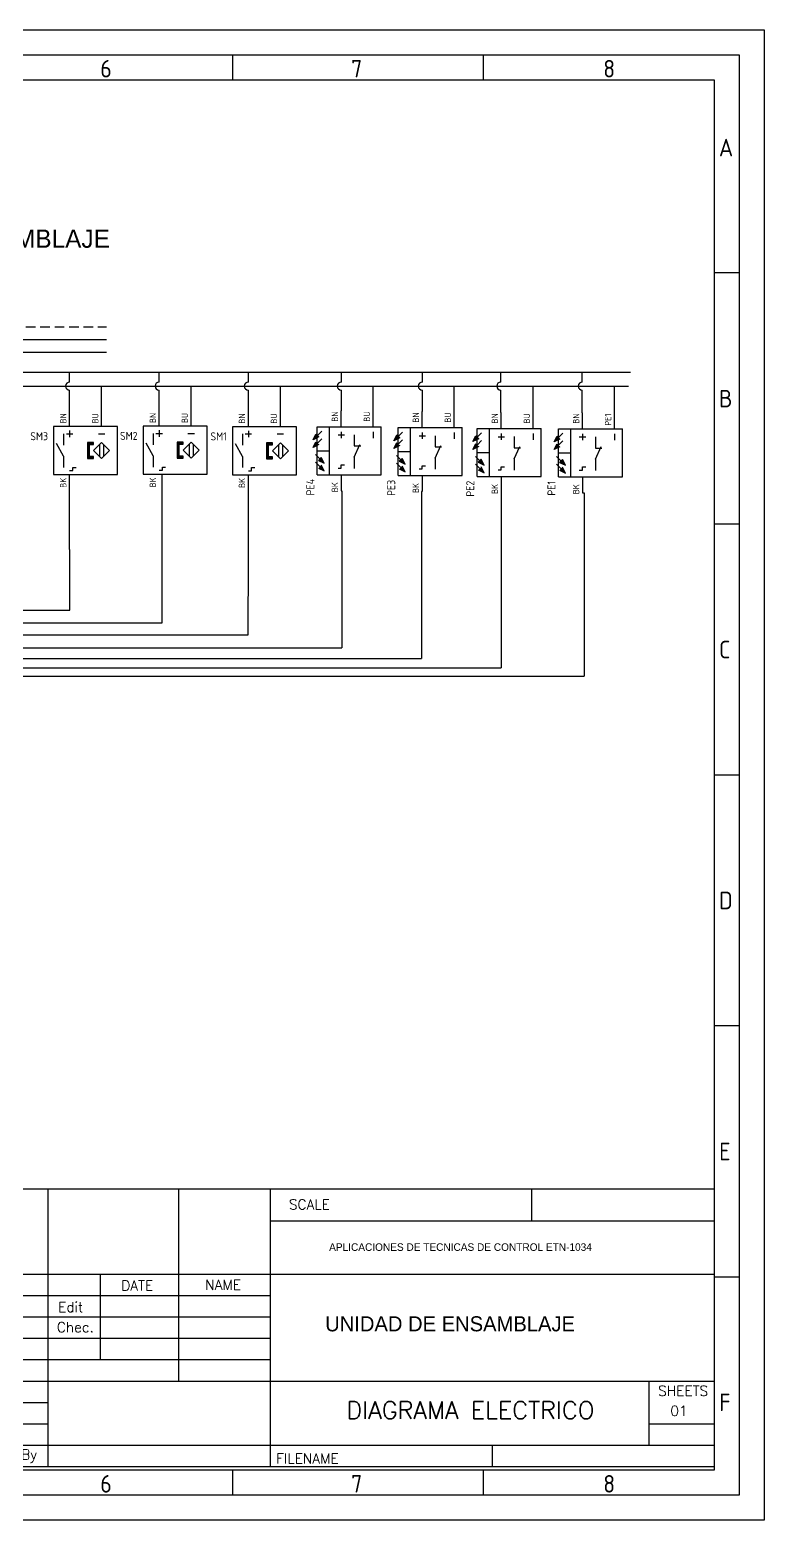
# Model space of a CAD drawing. Header units: millimetres. Extents: x 367 to 1026, y -455 to 11.
# Drawn here: x 796 to 1025.5, y -455.1 to 10.6 of the extents above; entities that cross this region are included whole.
import ezdxf
from ezdxf.enums import TextEntityAlignment as Align

# ---------------------------------------------------------------- set-up
doc = ezdxf.new("R2010")
doc.units = ezdxf.units.MM
doc.header["$LTSCALE"] = 6
doc.linetypes.add('DASHED', pattern=[0.75, 0.5, -0.25])
for name, color, linetype in [('025', 1, 'Continuous'), ('035', 5, 'Continuous'), ('07', 7, 'Continuous'), ('RED_2.5mm^2', 1, 'Continuous'), ('SYMS', 7, 'Continuous'), ('TAGS', 51, 'Continuous'), ('TAN_6.0mm^2', 31, 'Continuous'), ('TERMS', 4, 'Continuous')]:
    doc.layers.add(name, color=color, linetype=linetype)
doc.styles.add('ISO Proportional', font='isocp.shx')
doc.styles.add('WD', font='romans.shx')
doc.styles.add('WD_IEC', font='isocp2.shx', dxfattribs={"width": 0.9, "height": 4})

# ---------------------------------------------------------------- blocks, each defined once
blk = doc.blocks.new('DIN_border_a3')
at = {"layer": '035'}
for p, q in [((314, 292), (314, 287)), ((364, 292), (364, 287)), ((414.97, 248.54), (409.98, 248.54)), ((414.98, 198.5), (410, 198.5)), ((414.98, 148.5), (410, 148.5)), ((414.98, 98.5), (410, 98.5)), ((415, 48.46), (410.02, 48.46)), ((314, 10), (314, 5)), ((364, 10), (364, 5))]:
    blk.add_line(p, q, dxfattribs=at)
for points in [[(0, 297), (420, 297), (420, 0), (0, 0)], [(18, 287), (410, 287), (410, 10), (18, 10)]]:
    blk.add_lwpolyline(points, close=True, dxfattribs=at)
at = {"layer": '07'}
blk.add_lwpolyline([(13, 292), (415, 292), (415, 5), (13, 5)], close=True, dxfattribs=at)
at = {"layer": '035', "style": 'ISO Proportional'}
for s, p in [('6', (287.69, 287.5)), ('7', (337.67, 287.5)), ('8', (387.92, 287.5)), ('A', (410.98, 271.79)), ('B', (411, 221.75)), ('C', (411, 171.75)), ('D', (411, 121.75)), ('E', (411.02, 71.72)), ('F', (411.02, 21.72)), ('6', (287.69, 5.5)), ('7', (337.67, 5.5)), ('8', (387.92, 5.5))]:
    blk.add_text(s, height=3.5, dxfattribs=at).set_placement(p)
blk = doc.blocks.new('VPX11M3')
for p, q in [((-1.875, 5.25), (-1.875, 1.75)), ((-1, 5.25), (1, 5.25)), ((0, 6.25), (0, 4.25)), ((9, 5.25), (11, 5.25)), ((-1.875, -1.75), (-4.0625, 2.1875)), ((9.375, 1.875), (9.375, -1.875)), ((10.625, 1.875), (10.625, -1.875)), ((-1.875, -1.75), (-1.875, -5.25)), ((0, -6.25), (1, -6.25)), ((1, -6.25), (1, -5.25)), ((1, -5.25), (2, -5.25))]:
    blk.add_line(p, q)
for points in [[(-5, -7.5), (15, -7.5), (15, 7.5), (-5, 7.5)], [(6.25, 1.875), (7.5, 1.875), (7.5, 2.5), (5.625, 2.5), (5.625, -2.5), (7.5, -2.5), (7.5, -1.875), (6.25, -1.875)], [(10, 2.5), (12.5, 0), (10, -2.5), (7.5, 0)]]:
    blk.add_lwpolyline(points, close=True)
for points in [[(5.625, 2.5), (5.625, 1.875), (7.5, 2.5), (7.5, 1.875)], [(5.625, 1.875), (5.625, -1.875), (6.25, 1.875), (6.25, -1.875)], [(5.625, -1.875), (5.625, -2.5), (7.5, -1.875), (7.5, -2.5)]]:
    blk.add_solid(points)
at = {"style": 'WD_IEC'}
for tag, p in [('TERM02', (-1, 8.5)), ('TERM03', (9, 8.5))]:
    blk.add_attdef(tag, p, '', height=2, rotation=90, dxfattribs=at)
for tag, p in [('INST', (-6.75, 10.25)), ('TAG1', (-6.75, 3.25)), ('LOC', (-6.75, 6.75)), ('DESC1', (-6.75, -5.2)), ('DESC2', (-6.75, -8.7)), ('DESC3', (-6.75, -12.2))]:
    blk.add_attdef(tag, text='', height=2.5, dxfattribs=at).set_placement(p, align=Align.RIGHT)
at = {"style": 'WD_IEC', "flags": 1}
for tag, p, height in [('X2TERM02', (0, 7.5), 0.32), ('X2TERM03', (10, 7.5), 0.32), ('MFG', (17.75, 6.5), 1.5), ('CAT', (17.75, 4), 1.5), ('ASSYCODE', (16, -4), 1), ('FAMILY', (16, -5.5), 1), ('X8TERM01', (0, -7.5), 0.32), ('CATDESC', (16, -7), 1)]:
    blk.add_attdef(tag, p, '', height=height, dxfattribs=at)
at = {"lineweight": 15, "style": 'WD_IEC'}
for tag, p in [('XREF', (-6.75, -1.35)), ('WDTAGALT', (-6.75, -15.125))]:
    blk.add_attdef(tag, text='', height=2.5, dxfattribs=at).set_placement(p, align=Align.RIGHT)
at = {"style": 'WD_IEC'}
blk.add_attdef('TERM01', text='', height=2, rotation=90, dxfattribs=at).set_placement((-1, -8.5), align=Align.RIGHT)
blk = doc.blocks.new('HPE12B16')
for p, q in [((-7.5, 7.5), (-7.5, -12.5)), ((-7.5, 7.5), (7.5, 7.5)), ((-5.42, 7.16), (-6.33, 5.35)), ((-6.33, 5.35), (-4.51, 6.25)), ((-4.97, 6.71), (-3.6, 8.07)), ((-3.02, 7.16), (-3.92, 5.35)), ((-3.92, 5.35), (-2.11, 6.25)), ((-2.11, 6.25), (-3.02, 7.16)), ((-2.56, 6.71), (-1.2, 8.07)), ((0, 7.5), (0, 3.75)), ((0.98, 8.84), (2.8, 7.93)), ((1.89, 7.03), (0.98, 8.84)), ((2.34, 7.48), (3.71, 6.12)), ((3.39, 8.84), (5.2, 7.93)), ((4.29, 7.03), (3.39, 8.84)), ((5.2, 7.93), (4.29, 7.03)), ((4.75, 7.48), (6.11, 6.12)), ((7.5, 7.5), (7.5, -12.5)), ((-7.5, 0), (-12.5, 0)), ((7.5, 3.75), (-7.5, 3.75)), ((-5.43, 1), (-5.43, 0)), ((-5.43, 0), (-4.43, 0)), ((-4.43, 0), (-4.43, -1)), ((5.94, 0), (3.94, 0)), ((4.94, 1), (4.94, -1)), ((-2.02, -4.05), (-5.52, -4.05)), ((-2.02, -4.05), (1.92, -5.8)), ((4.98, -4.05), (1.48, -4.05)), ((1.48, -4.05), (1.48, -6.06)), ((7.5, 0), (12.5, 0)), ((-7.5, -12.5), (7.5, -12.5)), ((5.94, -10), (3.94, -10)), ((7.5, -10), (12.5, -10))]:
    blk.add_line(p, q)
for points in [[(-4.51, 6.25), (-5.42, 7.16), (-6.33, 5.35)], [(-2.11, 6.25), (-3.02, 7.16), (-3.92, 5.35)], [(2.8, 7.93), (1.89, 7.03), (0.98, 8.84)], [(5.2, 7.93), (4.29, 7.03), (3.39, 8.84)]]:
    blk.add_solid(points)
at = {"style": 'WD_IEC'}
for tag, height, p in [('INST', 2.5, (-8.81, 17.18)), ('LOC', 2.5, (-8.81, 13.18)), ('TAG1', 2.5, (-8.81, 8.43)), ('TERM02', 2, (12.23, 1)), ('XREF', 2.5, (-8.81, -4.18)), ('DESC1', 2.5, (-8.81, -8.03)), ('TERM03', 2, (12.23, -9)), ('DESC3', 2.5, (-8.81, -16.03)), ('DESC2', 2.5, (-8.81, -12.03))]:
    blk.add_attdef(tag, text='', height=height, dxfattribs=at).set_placement(p, align=Align.RIGHT)
at = {"style": 'WD_IEC', "flags": 1}
for tag, p, height in [('X2LINK', (-0.02, 7.52), 0.32), ('MFG', (8.38, 6.36), 1.5), ('CAT', (8.38, 3.86), 1.5), ('X4TERM01', (-12.5, 0), 0.32), ('X1TERM02', (12.5, 0), 0.32), ('X8LINK', (-0.02, -12.48), 0.32), ('ASSYCODE', (8.37, -11.98), 1), ('FAMILY', (8.37, -13.48), 1), ('X1TERM03', (12.5, -10), 0.32), ('CATDESC', (8.37, -14.98), 1)]:
    blk.add_attdef(tag, p, '', height=height, dxfattribs=at)
at = {"style": 'WD_IEC'}
blk.add_attdef('TERM01', (-12.96, 1), '', height=2, dxfattribs=at)
blk = doc.blocks.new('IEC_tblock_a3')
at = {"layer": '035'}
for p, q in [((-106.6, 55.25), (-106.6, 17)), ((-36.4, 55.25), (-36.4, 48.88)), ((-88.4, 48.88), (0, 48.88)), ((-179.4, 38.25), (-179.4, 0)), ((-153.4, 38.25), (-153.4, 0)), ((-140.4, 38.25), (-140.4, 0)), ((-122.2, 38.25), (-122.2, 21.25)), ((-187.2, 34), (-88.4, 34)), ((-187.2, 29.75), (-88.4, 29.75)), ((-187.2, 25.5), (-88.4, 25.5)), ((-187.2, 21.25), (-88.4, 21.25)), ((-187.2, 17), (-132.6, 17)), ((-187.2, 12.75), (-132.6, 12.75)), ((-187.2, 8.5), (-132.6, 8.5)), ((-13, 8.5), (0, 8.5)), ((-187.2, 4.25), (0, 4.25)), ((-44.2, 4.25), (-44.2, 0))]:
    blk.add_line(p, q, dxfattribs=at)
at = {"layer": '07'}
for p, q in [((-187.2, 55.25), (-187.2, 0)), ((-187.2, 55.25), (0, 55.25)), ((-132.6, 55.25), (-132.6, 0)), ((-88.4, 55.25), (-88.4, 0)), ((0, 55.25), (0, 0)), ((-187.2, 38.25), (0, 38.25)), ((-132.6, 17), (0, 17)), ((-13, 17), (-13, 4.25)), ((-187.2, 0), (0, 0))]:
    blk.add_line(p, q, dxfattribs=at)
at = {"style": 'WD'}
for tag, p in [('SCALE', (-69.88, 51.07)), ('SH', (-8.74, 10.06)), ('FILENAME', (-68.15, 0.8))]:
    blk.add_attdef(tag, p, '', height=2, dxfattribs=at)
for tag, height, p in [('EDDATE', 2, (-114.97, 30.8)), ('EDBY', 2, (-98.02, 30.86)), ('PROJDESC', 5, (-45.9, 29.2)), ('CKDATE', 2, (-114.85, 26.58)), ('CKBY', 2, (-97.88, 26.3)), ('DWGDESC', 5, (-44.85, 19.72)), ('DWGNO', 3.5, (-48.54, 9.46))]:
    blk.add_attdef(tag, text='', height=height, dxfattribs=at).set_placement(p, align=Align.CENTER)
at = {"style": 'WD', "flags": 1}
blk.add_attdef('WD_TB', (-120.95, 11.91), '', height=2, dxfattribs=at)
at = {"layer": '025', "style": 'WD'}
for s, p in [('SCALE', (-80.57, 51.13)), ('NAME', (-97.74, 35.14)), ('No:', (-183.81, 1.19)), ('Revision', (-166.53, 1.47)), ('Date', (-146.79, 1.28)), ('By', (-136.33, 1.37))]:
    blk.add_text(s, height=2, dxfattribs=at).set_placement(p, align=Align.CENTER)
for s, p in [('DATE', (-118, 35)), ('Edit', (-130.55, 30.72)), ('Chec.', (-130.82, 26.72)), ('SHEETS', (-11.17, 14.05)), ('FILENAME', (-87.18, 0.61))]:
    blk.add_text(s, height=2, dxfattribs=at).set_placement(p)

msp = doc.modelspace()

# ---------------------------------------------------------------- linework, layer by layer
at = {"layer": 'RED_2.5mm^2', "color": 5}
msp.add_line((425.24, -86.19), (819.97, -86.19), dxfattribs=at)
at = {"layer": 'RED_2.5mm^2'}
for p, q in [((425.24, -90.19), (819.97, -90.19)), ((485.23, -96.42), (983.77, -96.42)), ((808.49, -99.49), (808.49, -96.42)), ((836.47, -99.49), (836.47, -96.42)), ((864.34, -99.49), (864.34, -96.42)), ((893.4, -99.49), (893.4, -96.42)), ((918.72, -99.49), (918.72, -96.42)), ((943.22, -99.49), (943.22, -96.42)), ((968.7, -99.49), (968.7, -96.42)), ((808.49, -113.42), (808.49, -102.03)), ((836.47, -113.31), (836.47, -102.03)), ((864.34, -113.46), (864.34, -102.03)), ((893.4, -108.44), (893.4, -102.03)), ((918.72, -108.72), (918.72, -102.03)), ((943.22, -109), (943.22, -102.03)), ((968.7, -109.08), (968.7, -102.03)), ((903.38, -108.44), (903.31, -108.44)), ((918.67, -108.72), (918.72, -108.72)), ((943.36, -109), (943.22, -109)), ((968.75, -109.08), (968.7, -109.08)), ((978.75, -109.08), (978.81, -109.08)), ((808.49, -151.83), (808.49, -128.42)), ((837.41, -174.72), (837.41, -128.51)), ((837.41, -128.51), (837.51, -128.51)), ((864.34, -154.38), (864.34, -128.46)), ((893.38, -133.44), (893.55, -133.44)), ((893.55, -133.44), (893.55, -182.53)), ((918.67, -133.72), (918.47, -133.72)), ((918.47, -133.72), (918.47, -185.89)), ((943.38, -134), (943.38, -188.82)), ((968.75, -134.08), (969.3, -134.08)), ((969.3, -134.08), (969.3, -191.37)), ((808.55, -170.74), (808.55, -151.83)), ((864.25, -178.43), (864.34, -154.38)), ((621.06, -170.74), (808.55, -170.74)), ((626.14, -174.72), (837.41, -174.72)), ((631.22, -178.43), (864.25, -178.43)), ((636.65, -182.53), (893.55, -182.53)), ((641.33, -185.89), (918.47, -185.89)), ((646.46, -188.82), (943.38, -188.82)), ((657.89, -191.37), (969.3, -191.37))]:
    msp.add_line(p, q, dxfattribs=at)
at = {"layer": 'RED_2.5mm^2', "color": 250}
for p, q in [((953.31, -109), (953.31, -100.8)), ((953.36, -109), (953.31, -109))]:
    msp.add_line(p, q, dxfattribs=at)
at = {"layer": 'RED_2.5mm^2'}
for centre in [(808.49, -100.76), (836.47, -100.76), (864.34, -100.76), (893.4, -100.76), (918.72, -100.76), (943.22, -100.76), (968.7, -100.76)]:
    msp.add_arc(centre, 1.27, 90, 270, dxfattribs=at)
at = {"layer": 'TAGS', "color": 3, "linetype": 'DASHED'}
msp.add_line((425.82, -82.22), (819.97, -82.22), dxfattribs=at)
at = {"layer": 'TAN_6.0mm^2', "color": 250, "linetype": 'Continuous'}
for p, q in [((489.24, -100.76), (983.11, -100.76)), ((818.49, -113.42), (818.49, -100.76)), ((846.47, -113.31), (846.47, -100.76)), ((874.34, -113.46), (874.34, -100.76)), ((903.31, -108.44), (903.31, -100.76)), ((928.65, -108.72), (928.65, -100.76)), ((978.81, -109.08), (978.81, -100.76))]:
    msp.add_line(p, q, dxfattribs=at)

# ---------------------------------------------------------------- block references
at = {"xscale": 1.567960137562369, "yscale": 1.567960137562369, "zscale": 1.567960137562369}
msp.add_blockref('DIN_border_a3', (367, -455.11), dxfattribs=at)
ref = msp.add_blockref('IEC_tblock_a3', (1009.94, -438.32), dxfattribs=dict(xscale=1.570473659451122, yscale=1.570473659451122, zscale=1.570473659451122))
ref.add_attrib('DWGNO', 'DIAGRAMA ELECTRICO', dxfattribs={"height": 5.4967, "style": 'WD'}).set_placement((933.72, -423.48), align=Align.CENTER)
ref.add_attrib('SH', '01', (996.22, -422.52), dxfattribs={"height": 3.141, "style": 'WD'})
at = {"layer": 'SYMS'}
ref = msp.add_blockref('VPX11M3', (808.49, -120.92), dxfattribs=at)
ref.add_attrib('TERM03', 'BU', (817.49, -112.42), dxfattribs={"layer": 'TERMS', "height": 2, "rotation": 90, "style": 'WD_IEC'})
ref.add_attrib('TERM02', 'BN', (807.49, -112.42), dxfattribs={"layer": 'TERMS', "height": 2, "rotation": 90, "style": 'WD_IEC'})
ref.add_attrib('TERM01', 'BK', dxfattribs={"layer": 'TERMS', "height": 2, "rotation": 90, "style": 'WD_IEC'}).set_placement((807.49, -129.42), align=Align.RIGHT)
ref.add_attrib('TAG1', 'SM3', dxfattribs={"layer": 'TAGS', "height": 2.5, "style": 'WD_IEC'}).set_placement((801.74, -117.67), align=Align.RIGHT)
ref = msp.add_blockref('VPX11M3', (836.47, -120.81), dxfattribs=at)
ref.add_attrib('TERM03', 'BU', (845.47, -112.31), dxfattribs={"layer": 'TERMS', "height": 2, "rotation": 90, "style": 'WD_IEC'})
ref.add_attrib('TERM02', 'BN', (835.47, -112.31), dxfattribs={"layer": 'TERMS', "height": 2, "rotation": 90, "style": 'WD_IEC'})
ref.add_attrib('TERM01', 'BK', dxfattribs={"layer": 'TERMS', "height": 2, "rotation": 90, "style": 'WD_IEC'}).set_placement((835.47, -129.31), align=Align.RIGHT)
ref.add_attrib('TAG1', 'SM2', dxfattribs={"layer": 'TAGS', "height": 2.5, "style": 'WD_IEC'}).set_placement((829.72, -117.56), align=Align.RIGHT)
ref = msp.add_blockref('VPX11M3', (864.34, -120.96), dxfattribs=at)
ref.add_attrib('TERM03', 'BU', (873.34, -112.46), dxfattribs={"layer": 'TERMS', "height": 2, "rotation": 90, "style": 'WD_IEC'})
ref.add_attrib('TERM02', 'BN', (863.34, -112.46), dxfattribs={"layer": 'TERMS', "height": 2, "rotation": 90, "style": 'WD_IEC'})
ref.add_attrib('TERM01', 'BK', dxfattribs={"layer": 'TERMS', "height": 2, "rotation": 90, "style": 'WD_IEC'}).set_placement((863.34, -129.46), align=Align.RIGHT)
ref.add_attrib('TAG1', 'SM1', dxfattribs={"layer": 'TAGS', "height": 2.5, "style": 'WD_IEC'}).set_placement((857.59, -117.71), align=Align.RIGHT)
ref = msp.add_blockref('HPE12B16', (893.38, -120.94), dxfattribs=dict(at, rotation=90))
ref.add_attrib('TERM03', 'BU', dxfattribs={"layer": 'TERMS', "height": 2, "rotation": 90, "style": 'WD_IEC'}).set_placement((902.38, -108.71), align=Align.RIGHT)
ref.add_attrib('TERM02', 'BN', dxfattribs={"layer": 'TERMS', "height": 2, "rotation": 90, "style": 'WD_IEC'}).set_placement((892.38, -108.71), align=Align.RIGHT)
ref.add_attrib('TERM01', 'BK', (892.38, -133.9), dxfattribs={"layer": 'TERMS', "height": 2, "rotation": 90, "style": 'WD_IEC'})
ref.add_attrib('TAG1', 'PE4', dxfattribs={"layer": 'TAGS', "height": 2.5, "rotation": 90, "style": 'WD_IEC'}).set_placement((884.95, -129.75), align=Align.RIGHT)
ref = msp.add_blockref('HPE12B16', (918.67, -121.22), dxfattribs=dict(at, rotation=90))
ref.add_attrib('TERM03', 'BU', dxfattribs={"layer": 'TERMS', "height": 2, "rotation": 90, "style": 'WD_IEC'}).set_placement((927.67, -108.98), align=Align.RIGHT)
ref.add_attrib('TERM02', 'BN', dxfattribs={"layer": 'TERMS', "height": 2, "rotation": 90, "style": 'WD_IEC'}).set_placement((917.67, -108.98), align=Align.RIGHT)
ref.add_attrib('TERM01', 'BK', (917.67, -134.17), dxfattribs={"layer": 'TERMS', "height": 2, "rotation": 90, "style": 'WD_IEC'})
ref.add_attrib('TAG1', 'PE3', dxfattribs={"layer": 'TAGS', "height": 2.5, "rotation": 90, "style": 'WD_IEC'}).set_placement((910.24, -130.03), align=Align.RIGHT)
ref = msp.add_blockref('HPE12B16', (943.36, -121.5), dxfattribs=dict(at, rotation=90))
ref.add_attrib('TERM03', 'BU', dxfattribs={"layer": 'TERMS', "height": 2, "rotation": 90, "style": 'WD_IEC'}).set_placement((952.36, -109.26), align=Align.RIGHT)
ref.add_attrib('TERM02', 'BN', dxfattribs={"layer": 'TERMS', "height": 2, "rotation": 90, "style": 'WD_IEC'}).set_placement((942.36, -109.26), align=Align.RIGHT)
ref.add_attrib('TERM01', 'BK', (942.36, -134.45), dxfattribs={"layer": 'TERMS', "height": 2, "rotation": 90, "style": 'WD_IEC'})
ref.add_attrib('TAG1', 'PE2', dxfattribs={"layer": 'TAGS', "height": 2.5, "rotation": 90, "style": 'WD_IEC'}).set_placement((934.93, -130.31), align=Align.RIGHT)
ref = msp.add_blockref('HPE12B16', (968.75, -121.58), dxfattribs=dict(at, rotation=90))
ref.add_attrib('TERM03', 'PE1', dxfattribs={"layer": 'TERMS', "height": 2, "rotation": 90, "style": 'WD_IEC'}).set_placement((977.75, -109.34), align=Align.RIGHT)
ref.add_attrib('TERM02', 'BN', dxfattribs={"layer": 'TERMS', "height": 2, "rotation": 90, "style": 'WD_IEC'}).set_placement((967.75, -109.34), align=Align.RIGHT)
ref.add_attrib('TERM01', 'BK', (967.75, -134.53), dxfattribs={"layer": 'TERMS', "height": 2, "rotation": 90, "style": 'WD_IEC'})
ref.add_attrib('TAG1', 'PE1', dxfattribs={"layer": 'TAGS', "height": 2.5, "rotation": 90, "style": 'WD_IEC'}).set_placement((960.32, -130.39), align=Align.RIGHT)

# ---------------------------------------------------------------- texts
at = {"attachment_point": 1}
for s, width, gutter_width, heights, insert, char_height in [('\\pxqc;DIAGRAMA ELÉCTRICO UNIDAD DE ENSAMBLAJE', 223.6354, 28.52, [15.7], (617.72, -51.84), 5.7031), ('APLICACIONES DE TECNICAS DE CONTROL ETN-1034', 104.2464, 19.63, [0], (889.59, -368.6), 2.3557), ('UNIDAD DE ENSAMBLAJE', 104.2464, 19.63, [0], (888.34, -391.39), 4.7114)]:
    msp.add_mtext_dynamic_manual_height_columns(s, width=width, gutter_width=gutter_width, heights=heights, dxfattribs=dict(at, insert=insert, char_height=char_height))

doc.saveas('drawing.dxf')
